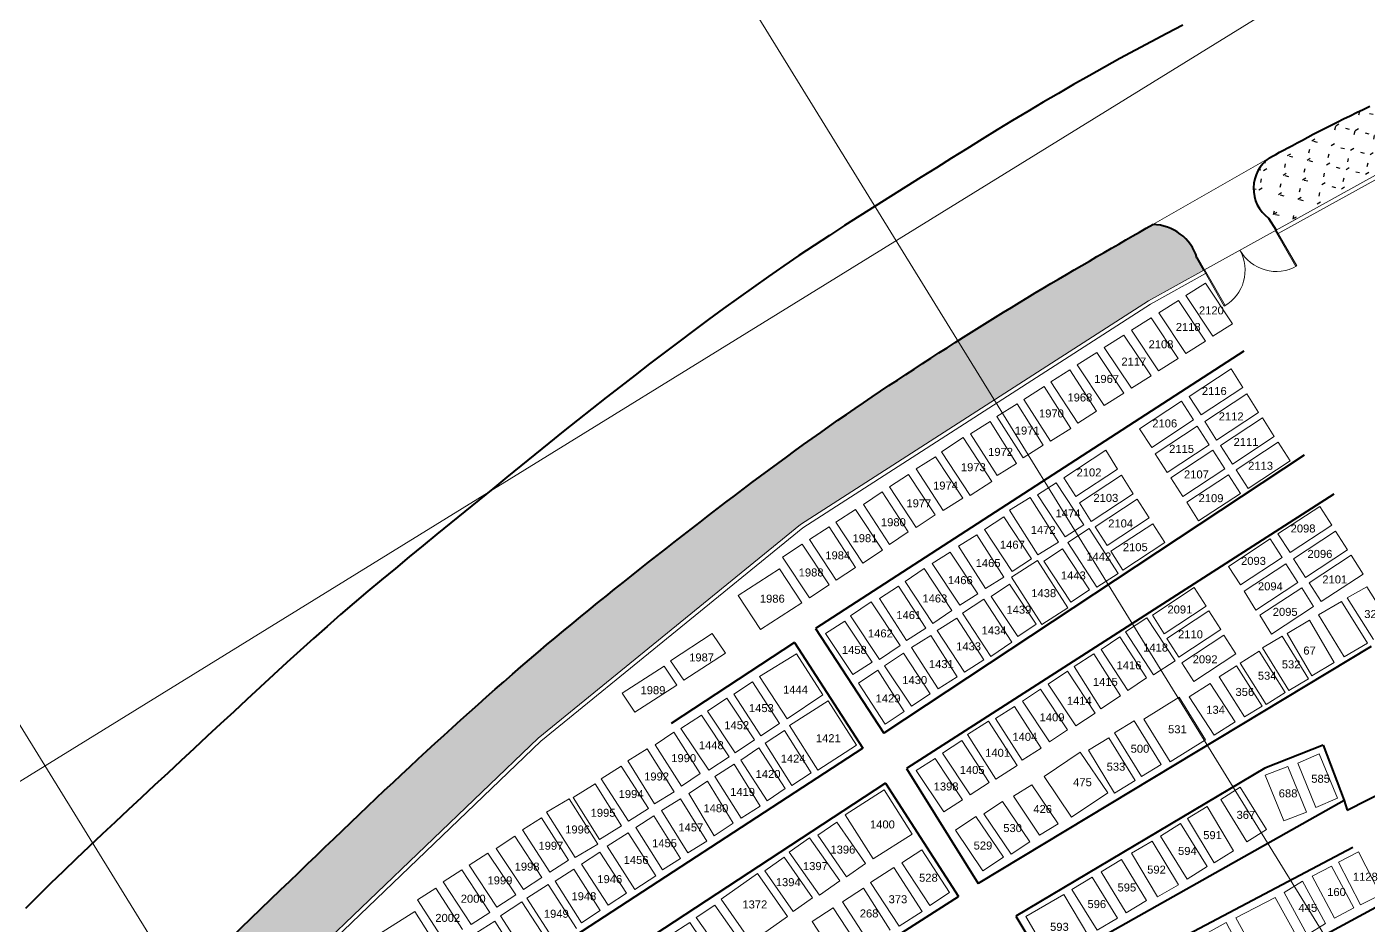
# Model space of a CAD drawing. Header units: inches. Extents: x 0 to 420, y 0 to 297.
# Drawn here: x 100.9 to 168, y 153.1 to 198 of the extents above; entities that cross this region are included whole.
import ezdxf

# ---------------------------------------------------------------- set-up
doc = ezdxf.new("R2010")
doc.units = ezdxf.units.IN
doc.header["$LTSCALE"] = 2.5
doc.header["$MEASUREMENT"] = 0
doc.linetypes.add('DASHED2', pattern=[0.375, 0.25, -0.125])
doc.layers.get('0').update_dxf_attribs({"lineweight": 0})
for name, color, linetype, lineweight in [('MALHA_COORDENADA4', 10, 'Continuous', 0), ('PEN 01', 1, 'Continuous', 9), ('PEN 02', 2, 'Continuous', 20), ('PEN 03', 3, 'Continuous', 30), ('PEN 04', 4, 'Continuous', 40)]:
    doc.layers.add(name, color=color, linetype=linetype, lineweight=lineweight)
doc.styles.get("Standard").update_dxf_attribs({"font": 'arial.ttf'})
pattern_1 = [(31.6693, (239.42994, 128.5002), (0.230571, 0.9730555), [0.1875, -1.2267136]), (346.6693, (239.4299, 128.5002), (0.230571, 0.9730555), [0.1875, -1.2267136, 0.1875, -0.8125]), (76.6693, (239.4299, 128.5002), (-0.9730555, 0.230571), [0.1875, -1.2267136, 0.1875, -0.8125, 0.1875, -0.8125])]

msp = doc.modelspace()

# ---------------------------------------------------------------- hatches: boundary and pattern name
at = {"layer": 'PEN 03'}
h = msp.add_hatch(dxfattribs=at)
h.set_pattern_fill('GRASS', color=256, angle=-58.33068, style=0, pattern_type=2)
h.set_pattern_definition(pattern_1)
h.paths.add_polyline_path([(214.625, 206.037), (170.755, 191.969), (163.376, 187.888), (162.986, 188.481), (162.942, 188.515), (162.9, 188.55), (162.859, 188.586), (162.818, 188.623), (162.779, 188.662), (162.741, 188.702), (162.705, 188.742), (162.669, 188.784), (162.635, 188.827), (162.602, 188.871), (162.57, 188.916), (162.54, 188.961), (162.511, 189.008), (162.483, 189.055), (162.457, 189.104), (162.432, 189.153), (162.409, 189.202), (162.387, 189.253), (162.366, 189.304), (162.347, 189.355), (162.33, 189.407), (162.314, 189.46), (162.3, 189.513), (162.287, 189.566), (162.276, 189.62), (162.267, 189.674), (162.259, 189.729), (162.252, 189.783), (162.248, 189.838), (162.245, 189.893), (162.243, 189.947), (162.243, 190.002), (162.245, 190.057), (162.248, 190.112), (162.253, 190.167), (162.26, 190.221), (162.268, 190.276), (162.278, 190.33), (162.289, 190.383), (162.302, 190.437), (162.317, 190.49), (162.333, 190.542), (162.35, 190.594), (162.37, 190.646), (162.39, 190.696), (162.412, 190.747), (162.436, 190.796), (162.461, 190.845), (162.487, 190.893), (162.515, 190.941), (162.545, 190.987), (162.575, 191.033), (162.607, 191.077), (162.64, 191.121), (162.675, 191.164), (162.711, 191.205), (162.748, 191.246), (162.786, 191.285), (162.825, 191.324), (162.865, 191.361), (162.907, 191.397), (162.949, 191.432), (162.993, 191.465), (163.037, 191.497), (165.12, 192.619), (168.436, 194.251), (171.809, 195.772), (175.279, 197.248), (178.782, 198.638), (182.372, 199.947), (185.983, 201.2), (212.588, 209.436), (213.762, 205.761)])
h = msp.add_hatch(dxfattribs=at)
h.set_pattern_fill('GRASS', color=256, angle=-58.33068, style=0, pattern_type=2)
h.set_pattern_definition(pattern_1)
h.paths.add_polyline_path([(64.542, 107.654), (113.604, 154.908), (117.049, 158.217), (120.525, 161.493), (123.33, 164.048), (126.187, 166.543), (129.668, 169.421), (133.209, 172.227), (136.227, 174.559), (139.288, 176.833), (142.548, 179.119), (145.865, 181.322), (149.104, 183.38), (152.383, 185.371), (157.209, 188.167), (157.255, 188.166), (157.3, 188.163), (157.345, 188.16), (157.391, 188.156), (157.436, 188.151), (157.481, 188.145), (157.526, 188.139), (157.571, 188.131), (157.615, 188.123), (157.66, 188.113), (157.704, 188.103), (157.748, 188.092), (157.792, 188.08), (157.836, 188.068), (157.879, 188.054), (157.922, 188.04), (157.965, 188.025), (158.008, 188.009), (158.05, 187.992), (158.092, 187.975), (158.133, 187.956), (158.174, 187.937), (158.215, 187.917), (158.256, 187.896), (158.296, 187.875), (158.335, 187.852), (158.374, 187.829), (158.413, 187.805), (158.451, 187.781), (158.489, 187.756), (158.526, 187.73), (158.563, 187.703), (158.599, 187.675), (158.635, 187.647), (158.67, 187.618), (158.705, 187.589), (158.739, 187.559), (158.772, 187.528), (158.805, 187.497), (158.837, 187.465), (158.869, 187.432), (158.9, 187.399), (158.93, 187.365), (158.96, 187.33), (158.989, 187.295), (159.017, 187.26), (159.045, 187.224), (159.071, 187.187), (159.098, 187.15), (159.123, 187.112), (159.148, 187.074), (159.172, 187.036), (159.195, 186.997), (159.218, 186.957), (159.239, 186.917), (159.26, 186.877), (159.281, 186.836), (159.3, 186.795), (159.319, 186.754), (159.336, 186.712), (159.353, 186.67), (159.37, 186.627), (159.385, 186.585), (159.4, 186.542), (159.413, 186.498), (159.75, 185.883), (156.987, 184.356), (139.597, 173.167), (126.471, 162.497), (65.741, 104.247), (65.447, 108.526)])

# ---------------------------------------------------------------- linework, layer by layer
for p, q in [((159.845, 185.233, 4.179), (158.86, 184.617, 4.169)), ((161.199, 183.196, 3.936), (159.845, 185.233, 4.179)), ((160.214, 182.58, 3.926), (158.86, 184.617, 4.169)), ((158.485, 184.368, 4.169), (157.5, 183.752, 4.159)), ((158.854, 181.715, 3.916), (157.5, 183.752, 4.159)), ((159.839, 182.331, 3.926), (158.485, 184.368, 4.169)), ((157.125, 183.503, 4.159), (156.14, 182.887, 4.149)), ((158.479, 181.466, 3.916), (157.125, 183.503, 4.159)), ((161.199, 183.196, 3.936), (160.214, 182.58, 3.926)), ((155.765, 182.638, 4.149), (154.78, 182.022, 4.139)), ((157.119, 180.601, 3.906), (155.765, 182.638, 4.149)), ((157.494, 180.85, 3.906), (156.14, 182.887, 4.149)), ((154.405, 181.773, 4.139), (153.42, 181.157, 4.129)), ((155.759, 179.736, 3.896), (154.405, 181.773, 4.139)), ((156.134, 179.985, 3.896), (154.78, 182.022, 4.139)), ((159.839, 182.331, 3.926), (158.854, 181.715, 3.916)), ((154.774, 179.119, 3.886), (153.42, 181.157, 4.129)), ((158.479, 181.466, 3.916), (157.494, 180.85, 3.906)), ((152.113, 180.302, 4.126), (153.051, 180.901, 4.119)), ((153.051, 180.901, 4.119), (154.397, 178.835, 3.963)), ((157.119, 180.601, 3.906), (156.134, 179.985, 3.896)), ((161.12, 180.946, 4.11), (159.023, 179.567, 4.089)), ((161.713, 180.012, 4.121), (161.12, 180.946, 4.11)), ((151.768, 180.063, 4.13), (150.762, 179.424, 4.135)), ((151.768, 180.063, 4.13), (153.102, 177.964, 3.979)), ((152.113, 180.302, 4.126), (153.459, 178.236, 3.97)), ((155.759, 179.736, 3.896), (154.774, 179.119, 3.886)), ((161.713, 180.012, 4.121), (159.63, 178.643, 4.1)), ((150.419, 179.199, 4.013), (149.413, 178.561, 4.018)), ((150.418, 179.199, 4.065), (151.726, 177.137, 3.837)), ((150.762, 179.424, 4.135), (152.097, 177.326, 3.984)), ((158.642, 179.326, 4.089), (156.545, 177.947, 4.068)), ((159.235, 178.392, 4.1), (158.642, 179.326, 4.089)), ((159.63, 178.643, 4.1), (159.023, 179.567, 4.089)), ((161.903, 179.7, 4.123), (159.805, 178.321, 4.102)), ((162.496, 178.766, 4.134), (161.903, 179.7, 4.123)), ((149.413, 178.561, 4.018), (150.721, 176.499, 3.79)), ((153.459, 178.236, 3.97), (154.397, 178.835, 3.963)), ((159.235, 178.392, 4.1), (157.153, 177.022, 4.079)), ((162.496, 178.766, 4.134), (160.398, 177.386, 4.113)), ((162.69, 178.499, 4.111), (160.592, 177.12, 4.09)), ((163.282, 177.565, 4.122), (162.69, 178.499, 4.111)), ((149.068, 178.31, 4.043), (148.097, 177.701, 4.033)), ((149.068, 178.31, 4.043), (150.39, 176.226, 3.813)), ((153.102, 177.964, 3.979), (152.097, 177.326, 3.984)), ((157.153, 177.022, 4.079), (156.545, 177.947, 4.068)), ((159.425, 178.08, 4.102), (157.328, 176.701, 4.081)), ((160.018, 177.145, 4.113), (159.425, 178.08, 4.102)), ((160.398, 177.386, 4.113), (159.805, 178.321, 4.102)), ((146.642, 176.807, 4.008), (147.722, 177.517, 4.032)), ((147.722, 177.517, 4.032), (149.155, 175.324, 3.814)), ((148.097, 177.701, 4.033), (149.419, 175.616, 3.803)), ((151.726, 177.137, 3.837), (150.721, 176.498, 3.842)), ((160.018, 177.145, 4.113), (157.92, 175.766, 4.092)), ((161.184, 176.185, 4.101), (160.592, 177.12, 4.09)), ((163.282, 177.565, 4.122), (161.184, 176.185, 4.101)), ((163.475, 177.279, 4.122), (161.378, 175.899, 4.101)), ((164.068, 176.344, 4.133), (163.475, 177.279, 4.122)), ((146.349, 176.549, 3.957), (145.37, 175.943, 3.956)), ((146.349, 176.549, 3.957), (147.709, 174.478, 3.876)), ((146.642, 176.807, 4.008), (148.075, 174.614, 3.79)), ((154.856, 176.876, 4.068), (152.758, 175.497, 4.047)), ((155.448, 175.941, 4.079), (154.856, 176.876, 4.068)), ((157.92, 175.766, 4.092), (157.328, 176.701, 4.081)), ((160.212, 176.879, 4.09), (158.114, 175.499, 4.069)), ((160.804, 175.944, 4.101), (160.212, 176.879, 4.09)), ((145.37, 175.943, 3.956), (146.73, 173.872, 3.875)), ((150.39, 176.226, 3.813), (149.419, 175.616, 3.803)), ((155.448, 175.941, 4.079), (153.366, 174.572, 4.058)), ((160.804, 175.944, 4.101), (158.707, 174.565, 4.08)), ((161.97, 174.965, 4.112), (161.378, 175.899, 4.101)), ((164.068, 176.344, 4.133), (161.97, 174.965, 4.112)), ((144.043, 175.045, 3.886), (144.987, 175.676, 3.824)), ((144.043, 175.045, 3.886), (145.382, 173.021, 3.813)), ((144.987, 175.676, 3.824), (146.326, 173.652, 3.751)), ((148.075, 174.614, 3.79), (149.155, 175.324, 3.814)), ((151.447, 174.657, 4.058), (152.382, 175.249, 4.047)), ((153.761, 173.152, 4.068), (152.382, 175.249, 4.047)), ((153.366, 174.572, 4.058), (152.758, 175.497, 4.047)), ((155.638, 175.63, 4.081), (153.541, 174.25, 4.06)), ((156.231, 174.695, 4.092), (155.638, 175.63, 4.081)), ((158.707, 174.565, 4.08), (158.114, 175.499, 4.069)), ((160.998, 175.658, 4.101), (158.9, 174.279, 4.08)), ((161.59, 174.724, 4.112), (160.998, 175.658, 4.101)), ((143.677, 174.798, 3.901), (142.746, 174.167, 3.854)), ((143.677, 174.798, 3.901), (144.982, 172.799, 3.795)), ((147.709, 174.478, 3.876), (146.73, 173.872, 3.875)), ((150.05, 173.89, 4.115), (151.072, 174.519, 4.113)), ((151.072, 174.519, 4.113), (152.489, 172.28, 4.031)), ((152.827, 172.559, 4.079), (151.447, 174.657, 4.058)), ((156.231, 174.695, 4.092), (154.133, 173.316, 4.071)), ((156.425, 174.429, 4.069), (154.327, 173.049, 4.048)), ((157.017, 173.494, 4.08), (156.425, 174.429, 4.069)), ((161.59, 174.724, 4.112), (159.492, 173.344, 4.091)), ((142.34, 173.926, 3.988), (141.354, 173.277, 3.954)), ((142.34, 173.926, 3.988), (143.698, 171.884, 3.749)), ((142.746, 174.167, 3.854), (144.051, 172.167, 3.748)), ((150.05, 173.89, 4.115), (151.466, 171.651, 4.033)), ((154.133, 173.316, 4.071), (153.541, 174.25, 4.06)), ((159.492, 173.344, 4.091), (158.9, 174.279, 4.08)), ((165.558, 174.076, 4.069), (163.461, 172.696, 4.048)), ((166.151, 173.141, 4.08), (165.558, 174.076, 4.069)), ((140.049, 172.422, 3.922), (141.019, 173.046, 3.875)), ((141.019, 173.046, 3.875), (142.34, 171.012, 3.81)), ((141.354, 173.277, 3.954), (142.711, 171.235, 3.715)), ((145.382, 173.021, 3.813), (146.326, 173.652, 3.751)), ((149.754, 173.545, 4.065), (148.793, 172.916, 4.028)), ((151.135, 171.445, 3.824), (149.754, 173.545, 4.065)), ((152.827, 172.559, 4.079), (153.761, 173.152, 4.068)), ((154.92, 172.115, 4.059), (154.327, 173.049, 4.048)), ((157.017, 173.494, 4.08), (154.92, 172.115, 4.059)), ((157.211, 173.208, 4.08), (155.113, 171.829, 4.059)), ((157.803, 172.274, 4.091), (157.211, 173.208, 4.08)), ((166.151, 173.141, 4.08), (164.069, 171.772, 4.059)), ((140.049, 172.422, 3.922), (141.369, 170.389, 3.857)), ((144.982, 172.799, 3.795), (144.051, 172.167, 3.748)), ((147.494, 172.087, 3.965), (148.415, 172.651, 3.996)), ((149.758, 170.538, 4.025), (148.415, 172.651, 3.996)), ((150.173, 170.816, 3.787), (148.793, 172.916, 4.028)), ((152.957, 172.275, 4.071), (154.031, 172.964, 4.07)), ((154.031, 172.964, 4.07), (155.477, 170.72, 3.932)), ((163.081, 172.456, 4.048), (160.983, 171.076, 4.027)), ((163.673, 171.521, 4.059), (163.081, 172.456, 4.048)), ((164.069, 171.772, 4.059), (163.461, 172.696, 4.048)), ((166.341, 172.83, 4.082), (164.244, 171.45, 4.061)), ((166.934, 171.895, 4.093), (166.341, 172.83, 4.082)), ((139.675, 172.193, 3.882), (138.686, 171.54, 3.845)), ((139.675, 172.193, 3.882), (141.026, 170.158, 3.719)), ((143.698, 171.884, 3.749), (142.711, 171.235, 3.715)), ((147.071, 171.784, 3.95), (146.171, 171.211, 3.955)), ((148.459, 169.703, 3.987), (147.071, 171.784, 3.95)), ((148.837, 169.974, 3.994), (147.494, 172.087, 3.965)), ((151.466, 171.651, 4.033), (152.489, 172.28, 4.031)), ((151.757, 171.343, 3.815), (152.685, 171.957, 4.027)), ((152.685, 171.957, 4.027), (154.044, 169.909, 3.938)), ((152.957, 172.275, 4.071), (154.403, 170.032, 3.933)), ((155.705, 170.894, 4.07), (155.113, 171.829, 4.059)), ((157.803, 172.274, 4.091), (155.705, 170.894, 4.07)), ((166.934, 171.895, 4.093), (164.836, 170.516, 4.072)), ((138.686, 171.54, 3.845), (140.037, 169.505, 3.682)), ((141.369, 170.389, 3.857), (142.34, 171.012, 3.81)), ((147.559, 169.13, 3.992), (146.171, 171.211, 3.955)), ((151.442, 171.372, 3.818), (150.141, 170.542, 3.816)), ((151.135, 171.445, 3.824), (150.173, 170.816, 3.787)), ((151.442, 171.372, 3.818), (152.958, 169.004, 3.72)), ((151.757, 171.343, 3.815), (153.116, 169.294, 3.726)), ((161.591, 170.152, 4.038), (160.983, 171.076, 4.027)), ((163.673, 171.521, 4.059), (161.591, 170.152, 4.038)), ((163.864, 171.209, 4.061), (161.766, 169.83, 4.04)), ((164.456, 170.275, 4.072), (163.864, 171.209, 4.061)), ((164.836, 170.516, 4.072), (164.244, 171.45, 4.061)), ((167.128, 171.629, 4.07), (165.03, 170.249, 4.049)), ((167.72, 170.694, 4.081), (167.128, 171.629, 4.07)), ((136.478, 169.619, 3.64), (138.543, 170.945, 3.852)), ((138.543, 170.945, 3.852), (139.662, 169.25, 3.773)), ((144.819, 170.315, 3.933), (145.776, 170.962, 3.951)), ((147.164, 168.869, 3.921), (145.776, 170.962, 3.951)), ((148.837, 169.974, 3.994), (149.758, 170.538, 4.025)), ((150.141, 170.542, 3.816), (151.657, 168.173, 3.718)), ((154.403, 170.032, 3.933), (155.477, 170.72, 3.932)), ((167.72, 170.694, 4.081), (165.623, 169.314, 4.06)), ((141.026, 170.158, 3.719), (140.037, 169.505, 3.682)), ((144.498, 170.087, 3.935), (143.535, 169.469, 3.919)), ((145.851, 167.994, 3.923), (144.498, 170.087, 3.935)), ((146.207, 168.222, 3.903), (144.819, 170.315, 3.933)), ((148.459, 169.703, 3.987), (147.559, 169.13, 3.992)), ((149.128, 169.578, 3.972), (150.043, 170.187, 3.891)), ((150.043, 170.187, 3.891), (151.376, 168.181, 3.737)), ((153.116, 169.294, 3.726), (154.044, 169.909, 3.938)), ((159.282, 170.024, 3.998), (157.185, 168.644, 3.977)), ((159.875, 169.089, 4.009), (159.282, 170.024, 3.998)), ((162.358, 168.895, 4.051), (161.766, 169.83, 4.04)), ((164.456, 170.275, 4.072), (162.358, 168.895, 4.051)), ((164.65, 170.008, 4.049), (162.553, 168.629, 4.028)), ((165.243, 169.074, 4.06), (164.65, 170.008, 4.049)), ((165.623, 169.314, 4.06), (165.03, 170.249, 4.049)), ((166.919, 169.506, 4.064), (167.907, 170.056, 4.081)), ((167.907, 170.056, 4.081), (169.231, 167.969, 3.965)), ((136.478, 169.619, 3.64), (137.597, 167.924, 3.561)), ((137.597, 167.924, 3.561), (139.662, 169.25, 3.773)), ((142.095, 168.605, 3.872), (143.125, 169.305, 3.94)), ((144.575, 167.127, 3.982), (143.125, 169.305, 3.94)), ((144.888, 167.376, 3.907), (143.535, 169.469, 3.919)), ((148.751, 169.435, 3.975), (147.685, 168.735, 3.966)), ((148.751, 169.435, 3.975), (150.166, 167.279, 3.819)), ((149.128, 169.578, 3.972), (150.461, 167.572, 3.818)), ((152.958, 169.004, 3.72), (151.657, 168.173, 3.718)), ((159.875, 169.089, 4.009), (157.777, 167.71, 3.988)), ((165.243, 169.074, 4.06), (163.145, 167.694, 4.039)), ((166.645, 169.328, 4.065), (165.491, 168.655, 4.031)), ((166.645, 169.328, 4.065), (167.933, 167.234, 3.917)), ((166.919, 169.506, 4.064), (168.243, 167.419, 3.948)), ((141.811, 168.335, 3.813), (140.847, 167.72, 3.805)), ((143.176, 166.284, 3.828), (141.811, 168.335, 3.813)), ((143.544, 166.426, 3.914), (142.095, 168.605, 3.872)), ((146.207, 168.222, 3.903), (147.164, 168.869, 3.921)), ((146.434, 167.871, 3.91), (147.403, 168.493, 3.927)), ((147.403, 168.493, 3.927), (148.766, 166.411, 3.809)), ((147.685, 168.735, 3.966), (149.101, 166.579, 3.81)), ((156.915, 168.504, 3.994), (155.836, 167.796, 3.92)), ((156.915, 168.504, 3.994), (158.32, 166.358, 3.987)), ((157.777, 167.71, 3.988), (157.185, 168.644, 3.977)), ((160.013, 168.857, 3.943), (157.915, 167.477, 3.922)), ((160.605, 167.922, 3.954), (160.013, 168.857, 3.943)), ((163.145, 167.694, 4.039), (162.553, 168.629, 4.028)), ((163.926, 167.717, 3.966), (165.046, 168.384, 4.002)), ((165.046, 168.384, 4.002), (166.275, 166.275, 3.85)), ((165.491, 168.655, 4.031), (166.78, 166.562, 3.883)), ((135.177, 167.715, 3.629), (133.101, 166.36, 3.716)), ((135.177, 167.715, 3.629), (135.842, 166.743, 3.564)), ((142.213, 165.668, 3.82), (140.847, 167.72, 3.805)), ((145.851, 167.994, 3.923), (144.888, 167.376, 3.907)), ((146.434, 167.871, 3.91), (147.797, 165.789, 3.792)), ((150.461, 167.572, 3.818), (151.376, 168.181, 3.737)), ((155.836, 167.796, 3.92), (157.241, 165.651, 3.913)), ((160.605, 167.922, 3.954), (158.508, 166.543, 3.933)), ((163.926, 167.717, 3.966), (165.155, 165.608, 3.814)), ((143.544, 166.426, 3.914), (144.575, 167.127, 3.982)), ((146.103, 167.624, 3.863), (145.148, 167.024, 3.869)), ((145.148, 167.024, 3.869), (146.473, 164.954, 3.788)), ((146.103, 167.624, 3.863), (147.429, 165.554, 3.782)), ((150.166, 167.279, 3.819), (149.101, 166.579, 3.81)), ((155.561, 167.553, 3.898), (154.631, 166.92, 3.878)), ((155.561, 167.553, 3.898), (156.891, 165.497, 3.909)), ((158.508, 166.543, 3.933), (157.915, 167.477, 3.922)), ((160.759, 167.641, 4.08), (158.662, 166.261, 4.059)), ((161.352, 166.706, 4.091), (160.759, 167.641, 4.08)), ((163.672, 167.593, 3.952), (162.687, 167.007, 3.928)), ((162.687, 167.007, 3.928), (164.012, 164.873, 3.787)), ((163.672, 167.593, 3.952), (164.997, 165.458, 3.811)), ((167.933, 167.234, 3.917), (166.78, 166.562, 3.883)), ((133.101, 166.36, 3.716), (133.766, 165.388, 3.651)), ((135.842, 166.743, 3.564), (133.766, 165.388, 3.651)), ((137.545, 165.567, 3.762), (139.387, 166.709, 3.752)), ((139.387, 166.709, 3.752), (140.703, 164.652, 3.748)), ((143.792, 166.112, 3.855), (144.737, 166.736, 3.869)), ((144.737, 166.736, 3.869), (146.08, 164.709, 3.749)), ((147.797, 165.789, 3.792), (148.766, 166.411, 3.809)), ((153.283, 166.072, 3.872), (154.262, 166.709, 3.878)), ((154.262, 166.709, 3.878), (155.594, 164.598, 3.909)), ((154.631, 166.92, 3.878), (155.962, 164.864, 3.889)), ((158.32, 166.358, 3.987), (157.241, 165.651, 3.913)), ((161.352, 166.706, 4.091), (159.254, 165.327, 4.07)), ((161.57, 166.237, 3.92), (162.527, 166.835, 3.948)), ((162.527, 166.835, 3.948), (163.829, 164.771, 3.774)), ((130.684, 164.74, 3.628), (132.785, 166.088, 3.766)), ((132.785, 166.088, 3.766), (133.41, 165.142, 3.686)), ((143.176, 166.284, 3.828), (142.213, 165.668, 3.82)), ((143.455, 165.89, 3.871), (142.49, 165.245, 3.855)), ((143.455, 165.89, 3.871), (144.784, 163.83, 3.754)), ((143.792, 166.112, 3.855), (145.135, 164.085, 3.735)), ((152.936, 165.83, 3.862), (151.968, 165.19, 3.831)), ((152.936, 165.83, 3.862), (154.324, 163.746, 3.831)), ((153.283, 166.072, 3.872), (154.616, 163.961, 3.903)), ((159.254, 165.327, 4.07), (158.662, 166.261, 4.059)), ((161.393, 166.104, 3.915), (160.52, 165.556, 3.9)), ((161.393, 166.104, 3.915), (162.671, 164.096, 3.762)), ((161.57, 166.237, 3.92), (162.873, 164.173, 3.746)), ((165.155, 165.608, 3.814), (166.275, 166.275, 3.85)), ((131.309, 163.795, 3.548), (133.41, 165.142, 3.686)), ((137.201, 165.3, 3.724), (136.267, 164.683, 3.716)), ((138.545, 163.226, 3.748), (137.201, 165.3, 3.724)), ((138.925, 163.451, 3.755), (137.545, 165.567, 3.762)), ((142.49, 165.245, 3.855), (143.819, 163.185, 3.738)), ((147.429, 165.554, 3.782), (146.473, 164.954, 3.788)), ((151.968, 165.19, 3.831), (153.357, 163.106, 3.8)), ((156.891, 165.497, 3.909), (155.962, 164.864, 3.889)), ((159.031, 164.548, 3.83), (160.072, 165.217, 3.816)), ((160.072, 165.217, 3.816), (161.321, 163.301, 3.725)), ((160.52, 165.556, 3.9), (161.797, 163.548, 3.747)), ((164.997, 165.458, 3.811), (164.012, 164.873, 3.787)), ((130.684, 164.74, 3.628), (131.309, 163.795, 3.548)), ((134.941, 163.835, 3.692), (135.905, 164.482, 3.721)), ((137.294, 162.41, 3.716), (135.905, 164.482, 3.721)), ((137.611, 162.608, 3.74), (136.267, 164.683, 3.716)), ((140.703, 164.652, 3.748), (138.925, 163.451, 3.755)), ((139.038, 163.121, 3.727), (140.971, 164.362, 3.77)), ((140.971, 164.362, 3.77), (142.393, 162.135, 3.724)), ((145.135, 164.085, 3.735), (146.08, 164.709, 3.749)), ((151.598, 164.94, 3.82), (150.694, 164.336, 3.795)), ((152.043, 162.3, 3.751), (150.694, 164.336, 3.795)), ((152.947, 162.903, 3.776), (151.598, 164.94, 3.82)), ((154.616, 163.961, 3.903), (155.594, 164.598, 3.909)), ((158.528, 164.541, 3.867), (156.761, 163.445, 3.88)), ((158.528, 164.541, 3.867), (159.847, 162.403, 3.805)), ((159.031, 164.548, 3.83), (160.281, 162.632, 3.739)), ((162.873, 164.173, 3.746), (163.829, 164.771, 3.774)), ((134.639, 163.636, 3.669), (133.619, 162.974, 3.658)), ((136.025, 161.559, 3.673), (134.639, 163.636, 3.669)), ((136.329, 161.762, 3.687), (134.941, 163.835, 3.692)), ((144.784, 163.83, 3.754), (143.819, 163.185, 3.738)), ((145.135, 164.085, 3.735), (145.135, 164.085, 3.735)), ((150.298, 164.069, 3.793), (149.343, 163.469, 3.745)), ((150.298, 164.069, 3.793), (151.625, 161.994, 3.789)), ((154.324, 163.746, 3.831), (153.357, 163.106, 3.8)), ((162.671, 164.096, 3.762), (161.797, 163.548, 3.747)), ((135.005, 160.897, 3.662), (133.619, 162.974, 3.658)), ((138.545, 163.226, 3.748), (137.611, 162.608, 3.74)), ((139.038, 163.121, 3.727), (140.46, 160.894, 3.681)), ((147.942, 162.667, 3.746), (148.996, 163.343, 3.747)), ((148.996, 163.343, 3.747), (150.421, 161.117, 3.751)), ((149.343, 163.469, 3.745), (150.67, 161.394, 3.741)), ((155.297, 162.763, 3.827), (156.283, 163.36, 3.816)), ((156.283, 163.36, 3.816), (157.631, 161.175, 3.765)), ((156.761, 163.445, 3.88), (158.08, 161.306, 3.818)), ((160.281, 162.632, 3.739), (161.321, 163.301, 3.725)), ((132.329, 162.158, 3.479), (133.266, 162.789, 3.606)), ((134.583, 160.717, 3.746), (133.266, 162.789, 3.606)), ((136.329, 161.762, 3.687), (137.294, 162.41, 3.716)), ((138.8, 162.873, 3.724), (137.831, 162.24, 3.687)), ((138.8, 162.873, 3.724), (140.133, 160.756, 3.686)), ((147.651, 162.372, 3.746), (146.7, 161.747, 3.714)), ((147.651, 162.372, 3.746), (149.027, 160.277, 3.744)), ((147.942, 162.667, 3.746), (149.367, 160.441, 3.75)), ((152.947, 162.903, 3.776), (152.043, 162.3, 3.751)), ((155.013, 162.513, 3.812), (153.984, 161.893, 3.759)), ((155.013, 162.513, 3.812), (156.329, 160.365, 3.739)), ((155.297, 162.763, 3.827), (156.645, 160.577, 3.776)), ((159.847, 162.403, 3.805), (158.08, 161.306, 3.818)), ((131.926, 161.957, 3.706), (130.953, 161.349, 3.638)), ((133.275, 159.814, 3.647), (131.926, 161.957, 3.706)), ((133.646, 160.086, 3.619), (132.329, 162.158, 3.479)), ((136.61, 161.387, 3.683), (137.502, 162, 3.706)), ((137.502, 162, 3.706), (138.827, 159.974, 3.63)), ((137.831, 162.24, 3.687), (139.163, 160.124, 3.649)), ((140.46, 160.894, 3.681), (142.393, 162.135, 3.724)), ((146.7, 161.747, 3.714), (148.076, 159.651, 3.712)), ((151.625, 161.994, 3.789), (150.67, 161.394, 3.741)), ((151.775, 160.572, 3.662), (153.583, 161.787, 3.717)), ((153.583, 161.787, 3.717), (154.953, 159.756, 3.657)), ((153.984, 161.893, 3.759), (155.299, 159.746, 3.686)), ((165.527, 161.71, 3.595), (164.454, 161.244, 3.521)), ((165.527, 161.71, 3.595), (166.437, 159.487, 3.49)), ((129.633, 160.464, 3.6), (130.622, 161.086, 3.625)), ((131.991, 158.968, 3.604), (130.622, 161.086, 3.625)), ((132.302, 159.206, 3.579), (130.953, 161.349, 3.638)), ((136.025, 161.559, 3.673), (135.005, 160.897, 3.662)), ((136.276, 161.183, 3.687), (135.314, 160.577, 3.675)), ((136.276, 161.183, 3.687), (137.584, 159.095, 3.612)), ((136.61, 161.387, 3.683), (137.935, 159.361, 3.607)), ((146.324, 161.475, 3.659), (145.38, 160.871, 3.619)), ((147.695, 159.412, 3.678), (146.324, 161.475, 3.659)), ((149.367, 160.441, 3.75), (150.421, 161.117, 3.751)), ((156.645, 160.577, 3.776), (157.631, 161.175, 3.765)), ((162.827, 160.641, 3.585), (163.951, 161.071, 3.593)), ((163.951, 161.071, 3.593), (164.883, 158.782, 3.452)), ((164.454, 161.244, 3.521), (165.364, 159.02, 3.416)), ((131.001, 158.347, 3.579), (129.633, 160.464, 3.6)), ((133.646, 160.086, 3.619), (134.583, 160.717, 3.746)), ((134.006, 159.722, 3.609), (134.952, 160.345, 3.671)), ((134.952, 160.345, 3.671), (136.23, 158.234, 3.554)), ((135.314, 160.577, 3.675), (136.622, 158.489, 3.6)), ((140.133, 160.756, 3.686), (139.163, 160.124, 3.649)), ((146.752, 158.809, 3.638), (145.38, 160.871, 3.619)), ((149.027, 160.277, 3.744), (148.076, 159.651, 3.712)), ((151.775, 160.572, 3.662), (153.145, 158.54, 3.602)), ((156.329, 160.365, 3.739), (155.299, 159.746, 3.686)), ((162.827, 160.641, 3.585), (163.76, 158.352, 3.444)), ((129.332, 160.213, 3.365), (128.229, 159.525, 3.365)), ((130.643, 158.109, 3.597), (129.332, 160.213, 3.365)), ((133.275, 159.814, 3.647), (132.302, 159.206, 3.579)), ((134.006, 159.722, 3.609), (135.284, 157.611, 3.492)), ((137.935, 159.361, 3.607), (138.827, 159.974, 3.63)), ((143.775, 159.899, 3.683), (141.82, 158.661, 3.654)), ((145.173, 157.694, 3.676), (143.775, 159.899, 3.683)), ((151.161, 160.162, 3.67), (150.239, 159.584, 3.673)), ((151.161, 160.162, 3.67), (152.469, 158.215, 3.593)), ((153.145, 158.54, 3.602), (154.953, 159.756, 3.657)), ((161.579, 160.038, 3.514), (160.606, 159.425, 3.481)), ((161.579, 160.038, 3.514), (162.888, 157.918, 3.414)), ((126.903, 158.791, 3.44), (128.033, 159.46, 3.488)), ((129.466, 157.195, 3.509), (128.033, 159.46, 3.488)), ((129.54, 157.422, 3.597), (128.229, 159.525, 3.365)), ((131.001, 158.347, 3.579), (131.991, 158.968, 3.604)), ((133.597, 159.459, 3.607), (132.647, 158.873, 3.566)), ((133.597, 159.459, 3.607), (134.918, 157.347, 3.543)), ((137.584, 159.095, 3.612), (136.622, 158.489, 3.6)), ((147.695, 159.412, 3.678), (146.752, 158.809, 3.638)), ((148.756, 158.714, 3.655), (149.687, 159.327, 3.684)), ((149.687, 159.327, 3.684), (151.051, 157.307, 3.609)), ((150.239, 159.584, 3.673), (151.548, 157.637, 3.596)), ((158.942, 158.479, 3.572), (159.919, 159.08, 3.637)), ((159.919, 159.08, 3.637), (161.246, 156.851, 3.466)), ((160.606, 159.425, 3.481), (161.915, 157.305, 3.381)), ((166.437, 159.487, 3.49), (165.364, 159.02, 3.416)), ((125.703, 157.909, 3.396), (126.638, 158.503, 3.357)), ((126.638, 158.503, 3.357), (127.996, 156.384, 3.481)), ((128.335, 156.526, 3.461), (126.903, 158.791, 3.44)), ((131.361, 158.026, 3.517), (132.264, 158.606, 3.54)), ((132.264, 158.606, 3.54), (133.596, 156.48, 3.492)), ((132.647, 158.873, 3.566), (133.968, 156.761, 3.502)), ((141.408, 158.297, 3.647), (140.459, 157.633, 3.63)), ((141.408, 158.297, 3.647), (142.847, 156.221, 3.622)), ((143.218, 156.457, 3.647), (141.82, 158.661, 3.654)), ((148.362, 158.578, 3.634), (147.336, 157.893, 3.605)), ((148.362, 158.578, 3.634), (149.742, 156.542, 3.571)), ((148.756, 158.714, 3.655), (150.12, 156.693, 3.58)), ((158.942, 158.479, 3.572), (160.27, 156.25, 3.401)), ((163.76, 158.352, 3.444), (164.883, 158.782, 3.452)), ((125.703, 157.909, 3.396), (127.061, 155.79, 3.52)), ((130.643, 158.109, 3.597), (129.54, 157.422, 3.597)), ((130.978, 157.763, 3.475), (129.923, 157.083, 3.461)), ((130.978, 157.763, 3.475), (132.368, 155.614, 3.44)), ((131.361, 158.026, 3.517), (132.693, 155.901, 3.469)), ((135.284, 157.611, 3.492), (136.23, 158.234, 3.554)), ((140.459, 157.633, 3.63), (141.898, 155.557, 3.605)), ((145.173, 157.694, 3.676), (143.218, 156.457, 3.647)), ((147.336, 157.893, 3.605), (148.716, 155.857, 3.542)), ((152.469, 158.215, 3.593), (151.548, 157.637, 3.596)), ((158.593, 158.219, 3.507), (157.588, 157.594, 3.543)), ((157.588, 157.594, 3.543), (158.917, 155.449, 3.379)), ((158.593, 158.219, 3.507), (159.922, 156.074, 3.343)), ((162.888, 157.918, 3.414), (161.915, 157.305, 3.381)), ((125.306, 157.587, 3.421), (124.384, 156.977, 3.423)), ((124.384, 156.977, 3.423), (125.739, 154.919, 3.434)), ((125.306, 157.587, 3.421), (126.661, 155.528, 3.432)), ((128.335, 156.526, 3.461), (129.466, 157.195, 3.509)), ((129.923, 157.083, 3.461), (131.313, 154.933, 3.426)), ((134.918, 157.347, 3.543), (133.968, 156.761, 3.502)), ((140.047, 157.512, 3.591), (139.026, 156.795, 3.572)), ((141.56, 155.355, 3.587), (140.047, 157.512, 3.591)), ((150.12, 156.693, 3.58), (151.051, 157.307, 3.609)), ((156.136, 156.738, 3.474), (157.173, 157.343, 3.49)), ((157.173, 157.343, 3.49), (158.483, 155.164, 3.385)), ((123.969, 156.747, 3.403), (123.03, 156.142, 3.397)), ((125.358, 154.652, 3.466), (123.969, 156.747, 3.403)), ((127.061, 155.79, 3.52), (127.996, 156.384, 3.481)), ((128.652, 156.187, 3.427), (129.558, 156.787, 3.443)), ((129.558, 156.787, 3.443), (130.888, 154.743, 3.414)), ((132.693, 155.901, 3.469), (133.596, 156.48, 3.492)), ((138.775, 156.543, 3.575), (137.803, 155.86, 3.557)), ((138.775, 156.543, 3.575), (140.199, 154.507, 3.555)), ((140.538, 154.638, 3.568), (139.026, 156.795, 3.572)), ((145.653, 156.908, 3.634), (144.659, 156.258, 3.62)), ((144.659, 156.258, 3.62), (146.055, 154.12, 3.481)), ((145.653, 156.908, 3.634), (147.048, 154.771, 3.495)), ((149.742, 156.542, 3.571), (148.716, 155.857, 3.542)), ((155.645, 156.422, 3.47), (154.631, 155.804, 3.488)), ((155.645, 156.422, 3.47), (156.893, 154.374, 3.346)), ((156.136, 156.738, 3.474), (157.446, 154.558, 3.369)), ((160.27, 156.25, 3.401), (161.246, 156.851, 3.466)), ((167.486, 156.801, 3.277), (166.49, 156.287, 3.291)), ((166.49, 156.287, 3.291), (167.593, 154.152, 3.136)), ((167.486, 156.801, 3.277), (168.588, 154.665, 3.122)), ((122.67, 155.903, 3.415), (121.734, 155.307, 3.41)), ((122.67, 155.903, 3.415), (124.057, 153.771, 3.423)), ((124.419, 154.047, 3.46), (123.03, 156.142, 3.397)), ((128.265, 155.94, 3.398), (127.331, 155.333, 3.397)), ((128.265, 155.94, 3.398), (129.582, 153.873, 3.367)), ((128.652, 156.187, 3.427), (129.982, 154.143, 3.398)), ((132.368, 155.614, 3.44), (131.313, 154.933, 3.426)), ((135.619, 154.441, 3.476), (137.442, 155.723, 3.496)), ((137.442, 155.723, 3.496), (138.945, 153.575, 3.475)), ((137.803, 155.86, 3.528), (139.227, 153.824, 3.508)), ((142.847, 156.221, 3.622), (141.898, 155.557, 3.605)), ((143.097, 155.28, 3.578), (144.262, 156.017, 3.581)), ((144.262, 156.017, 3.581), (145.683, 153.828, 3.489)), ((154.631, 155.804, 3.488), (155.88, 153.756, 3.364)), ((159.922, 156.074, 3.343), (158.917, 155.449, 3.379)), ((165.176, 155.584, 3.23), (166.136, 156.097, 3.247)), ((165.176, 155.584, 3.23), (166.296, 153.493, 3.111)), ((166.136, 156.097, 3.247), (167.256, 154.005, 3.128)), ((121.367, 154.984, 3.231), (120.445, 154.402, 3.143)), ((122.703, 152.923, 3.298), (121.367, 154.984, 3.231)), ((121.734, 155.307, 3.41), (123.122, 153.175, 3.418)), ((126.661, 155.528, 3.432), (125.739, 154.919, 3.434)), ((125.911, 154.485, 3.466), (126.97, 155.169, 3.479)), ((126.97, 155.169, 3.479), (128.392, 152.98, 3.406)), ((127.331, 155.333, 3.397), (128.648, 153.266, 3.366)), ((141.56, 155.355, 3.587), (140.538, 154.638, 3.568)), ((142.74, 154.989, 3.58), (141.701, 154.313, 3.605)), ((142.74, 154.989, 3.58), (144.082, 152.899, 3.457)), ((143.097, 155.28, 3.578), (144.518, 153.091, 3.486)), ((153.166, 154.929, 3.467), (154.175, 155.542, 3.456)), ((153.166, 154.929, 3.467), (154.427, 152.885, 3.432)), ((154.175, 155.542, 3.456), (155.435, 153.497, 3.421)), ((157.446, 154.558, 3.369), (158.483, 155.164, 3.385)), ((164.69, 155.333, 3.2), (163.768, 154.775, 3.178)), ((164.69, 155.333, 3.2), (165.845, 153.222, 3.11)), ((121.781, 152.34, 3.21), (120.445, 154.402, 3.143)), ((125.358, 154.652, 3.466), (124.419, 154.047, 3.46)), ((125.665, 154.312, 3.467), (124.588, 153.608, 3.438)), ((125.665, 154.312, 3.467), (127.094, 152.114, 3.378)), ((125.911, 154.485, 3.466), (127.333, 152.295, 3.393)), ((129.982, 154.143, 3.398), (130.888, 154.743, 3.414)), ((135.619, 154.441, 3.476), (137.122, 152.292, 3.455)), ((140.199, 154.507, 3.555), (139.227, 153.824, 3.537)), ((141.701, 154.313, 3.605), (143.042, 152.223, 3.482)), ((147.048, 154.771, 3.495), (146.055, 154.12, 3.481)), ((152.761, 154.682, 3.426), (150.851, 153.567, 3.339)), ((152.761, 154.682, 3.426), (154.008, 152.583, 3.365)), ((156.893, 154.374, 3.346), (155.88, 153.756, 3.364)), ((161.364, 153.512, 3.099), (163.322, 154.525, 3.107)), ((163.322, 154.525, 3.107), (164.518, 152.358, 3.108)), ((163.768, 154.775, 3.178), (164.923, 152.664, 3.088)), ((168.588, 154.665, 3.122), (167.593, 154.152, 3.136)), ((120.307, 153.831, 3.298), (118.222, 152.511, 3.249)), ((120.307, 153.831, 3.298), (121.46, 152.012, 3.371)), ((124.057, 153.771, 3.423), (123.122, 153.175, 3.418)), ((124.588, 153.608, 3.438), (126.016, 151.411, 3.349)), ((129.582, 153.873, 3.367), (128.648, 153.266, 3.366)), ((134.379, 153.527, 3.399), (135.308, 154.134, 3.459)), ((136.701, 152.18, 3.341), (135.308, 154.134, 3.459)), ((137.122, 152.292, 3.455), (138.945, 153.575, 3.475)), ((140.172, 153.33, 3.384), (141.219, 154.011, 3.493)), ((141.219, 154.011, 3.493), (142.589, 151.921, 3.432)), ((144.518, 153.091, 3.486), (145.683, 153.828, 3.489)), ((150.851, 153.567, 3.339), (152.099, 151.469, 3.278)), ((166.296, 153.493, 3.111), (167.256, 154.005, 3.128)), ((123.368, 152.749, 3.382), (124.305, 153.34, 3.421)), ((124.305, 153.34, 3.421), (125.661, 151.247, 3.348)), ((134.053, 153.28, 3.391), (133.075, 152.637, 3.329)), ((135.386, 151.316, 3.294), (134.053, 153.28, 3.391)), ((135.773, 151.573, 3.281), (134.379, 153.527, 3.399)), ((140.172, 153.33, 3.384), (141.541, 151.24, 3.323)), ((154.427, 152.885, 3.432), (155.435, 153.497, 3.421)), ((160.868, 153.275, 3.097), (159.069, 152.271, 3.086)), ((160.868, 153.275, 3.097), (162.023, 151.116, 3.032)), ((161.364, 153.512, 3.099), (162.56, 151.345, 3.1)), ((165.845, 153.222, 3.11), (164.923, 152.664, 3.088))]:
    msp.add_line(p, q)
at = {"layer": 'MALHA_COORDENADA4'}
for p, q in [((12.44, 105.972), (314.527, 292.322)), ((20.877, 292.322), (197.919, 5.322)), ((79.625, 292.322), (256.668, 5.322))]:
    msp.add_line(p, q, dxfattribs=at)
at = {"layer": 'PEN 01'}
for p, q in [((163.376, 187.888, 4.52), (170.755, 191.969, 4.797)), ((163.473, 187.713, 4.52), (170.835, 191.784, 4.796)), ((159.75, 185.883, 4.616), (163.376, 187.888, 4.52)), ((156.987, 184.356, 4.57), (159.75, 185.883, 4.616)), ((157.09, 184.184, 4.57), (159.846, 185.708, 4.616)), ((139.597, 173.167, 4.251), (156.987, 184.356, 4.57)), ((139.714, 173.005, 4.251), (157.09, 184.184, 4.57)), ((126.471, 162.497, 3.873), (139.597, 173.167, 4.251)), ((126.604, 162.347, 3.873), (139.714, 173.005, 4.251)), ((65.741, 104.247, 1.105), (126.471, 162.497, 3.873)), ((65.992, 104.21, 1.11), (126.604, 162.347, 3.873))]:
    msp.add_line(p, q, dxfattribs=at)
for centre, start, end in [((159.75, 185.883, 4.616), 299.80389, 28.94202), ((163.376, 187.888, 4.52), 208.94202, 299.80389)]:
    msp.add_arc(centre, 2.072, start, end, dxfattribs=at)
at = {"layer": 'PEN 02'}
for p, q in [((157.209, 188.167, 4.395), (163.037, 191.497, 4.522)), ((164.362, 186.066, 2.36), (163.332, 187.864, 4.52)), ((164.406, 186.09, 2.36), (163.376, 187.888, 4.52)), ((160.78, 184.085, 2.455), (159.75, 185.883, 4.616)), ((160.823, 184.11, 2.456), (159.793, 185.908, 4.616))]:
    msp.add_line(p, q, dxfattribs=at)
at = {"layer": 'PEN 04'}
for p, q in [((162.986, 188.481, 4.522), (163.376, 187.888, 4.52)), ((159.413, 186.498, 4.395), (159.75, 185.883, 4.616)), ((161.757, 181.829, 4.052), (140.349, 167.978, 3.793)), ((164.777, 176.639, 3.912), (143.758, 162.739, 3.703)), ((166.264, 174.689, 3.985), (144.885, 160.973, 3.666)), ((140.349, 167.978, 3.793), (143.758, 162.739, 3.703)), ((139.298, 167.269, 3.721), (133.123, 163.228, 3.668)), ((139.298, 167.269, 3.721), (142.714, 161.995, 3.704)), ((168.122, 167.068, 3.981), (148.478, 155.23, 3.508)), ((142.714, 161.995, 3.704), (94.379, 130.489, 2.473)), ((165.72, 162.139, 3.655), (162.811, 160.996, 3.686)), ((165.72, 162.139, 3.655), (166.77, 159.366, 3.538)), ((144.885, 160.973, 3.666), (148.478, 155.23, 3.508)), ((162.811, 160.996, 3.686), (150.356, 153.596, 3.414)), ((143.845, 160.238, 3.663), (88.972, 124.288, 2.313)), ((143.845, 160.238, 3.663), (147.486, 154.571, 3.507)), ((166.928, 158.896, 3.455), (168.998, 159.937, 3.485)), ((166.77, 159.366, 3.538), (151.91, 151.014, 3.29)), ((166.77, 159.366, 3.538), (166.928, 158.896, 3.455)), ((152.829, 149.458, 3.127), (167.215, 157.034, 3.335)), ((64.542, 107.654, 1.323), (113.604, 154.908, 3.492)), ((92.389, 119.415, 1.981), (147.486, 154.571, 3.507)), ((168.754, 154.241, 3.137), (154.495, 146.559, 2.888)), ((150.356, 153.596, 3.414), (151.91, 151.014, 3.29))]:
    msp.add_line(p, q, dxfattribs=at)
at = {"layer": 'PEN 04', "linetype": 'DASHED2', "ltscale": 2.5}
msp.add_lwpolyline([(158.701, 198.121), (157.91, 197.709), (157.125, 197.294), (156.343, 196.875), (155.565, 196.453), (154.791, 196.027), (154.019, 195.596), (153.25, 195.16), (152.484, 194.719), (151.719, 194.271), (150.955, 193.818), (150.193, 193.359), (149.431, 192.894), (148.67, 192.426), (147.909, 191.954), (147.147, 191.48), (146.385, 191.004), (145.623, 190.526), (144.859, 190.048), (144.094, 189.568), (143.329, 189.087), (142.564, 188.601), (141.799, 188.112), (141.035, 187.617), (140.273, 187.115), (139.512, 186.607), (138.754, 186.09), (137.997, 185.566), (137.244, 185.036), (136.493, 184.499), (135.744, 183.957), (134.999, 183.41), (134.257, 182.86), (133.517, 182.307), (132.782, 181.751), (132.049, 181.193), (131.32, 180.634), (130.594, 180.072), (129.872, 179.509), (129.153, 178.944), (128.437, 178.377), (127.725, 177.81), (127.016, 177.24), (126.31, 176.67), (125.606, 176.1), (124.905, 175.529), (124.206, 174.958), (123.508, 174.388), (122.812, 173.818), (122.116, 173.249), (121.42, 172.681), (120.726, 172.114), (120.033, 171.546), (119.341, 170.977), (118.652, 170.404), (117.965, 169.829), (117.281, 169.248), (116.601, 168.662), (115.924, 168.07), (115.251, 167.473), (114.581, 166.87), (113.913, 166.263), (113.248, 165.653), (112.584, 165.041), (111.921, 164.427), (111.259, 163.813), (110.598, 163.199), (109.937, 162.585), (109.277, 161.971), (108.617, 161.358), (107.958, 160.745), (107.301, 160.132), (106.644, 159.52), (105.988, 158.908), (105.334, 158.297), (104.682, 157.685), (104.033, 157.073), (103.386, 156.459), (102.744, 155.843), (102.106, 155.224), (101.474, 154.602), (100.848, 153.976)], dxfattribs=at)
at = {"layer": 'PEN 04'}
for points in [[(163.037, 191.497), (163.185, 191.579), (163.351, 191.67), (163.535, 191.771), (163.736, 191.879), (163.952, 191.996), (164.183, 192.12), (164.428, 192.25), (164.685, 192.386), (164.953, 192.527), (165.232, 192.672), (165.52, 192.821), (165.817, 192.973), (166.121, 193.128), (166.431, 193.284), (166.747, 193.441), (167.067, 193.599), (167.392, 193.757), (167.721, 193.916), (168.055, 194.075)], [(113.604, 154.908), (114.059, 155.347), (114.509, 155.78), (114.954, 156.208), (115.393, 156.631), (115.829, 157.05), (116.261, 157.464), (116.689, 157.874), (117.115, 158.281), (117.539, 158.685), (117.961, 159.086), (118.382, 159.485), (118.802, 159.882), (119.223, 160.277), (119.643, 160.671), (120.065, 161.064), (120.487, 161.457), (120.911, 161.848), (121.337, 162.239), (121.763, 162.629), (122.19, 163.018), (122.617, 163.404), (123.046, 163.79), (123.474, 164.173), (123.903, 164.554), (124.332, 164.933), (124.761, 165.309), (125.19, 165.683), (125.618, 166.054), (126.046, 166.421), (126.474, 166.785), (126.9, 167.146), (127.327, 167.503), (127.752, 167.858), (128.177, 168.209), (128.602, 168.558), (129.027, 168.904), (129.451, 169.248), (129.875, 169.591), (130.3, 169.931), (130.725, 170.27), (131.15, 170.608), (131.575, 170.945), (132.001, 171.281), (132.428, 171.616), (132.855, 171.951), (133.283, 172.285), (133.712, 172.62), (134.141, 172.954), (134.571, 173.287), (135.002, 173.619), (135.433, 173.95), (135.864, 174.28), (136.296, 174.609), (136.728, 174.936), (137.16, 175.261), (137.592, 175.584), (138.024, 175.905), (138.456, 176.224), (138.887, 176.54), (139.318, 176.853), (139.749, 177.163), (140.18, 177.471), (140.61, 177.775), (141.039, 178.077), (141.467, 178.376), (141.895, 178.672), (142.322, 178.965), (142.747, 179.255), (143.171, 179.543), (143.595, 179.827), (144.016, 180.109), (144.437, 180.388), (144.855, 180.665), (145.272, 180.938), (145.687, 181.209), (146.101, 181.478), (146.512, 181.743), (146.922, 182.006), (147.33, 182.266), (147.737, 182.524), (148.141, 182.78), (148.545, 183.033), (148.946, 183.283), (149.346, 183.531), (149.745, 183.777), (150.143, 184.021), (150.539, 184.263), (150.933, 184.502), (151.327, 184.74), (151.719, 184.975), (152.111, 185.208), (152.5, 185.439), (152.888, 185.668), (153.273, 185.894), (153.655, 186.118), (154.034, 186.338), (154.408, 186.556), (154.779, 186.77), (155.144, 186.981), (155.504, 187.189), (155.859, 187.393), (156.207, 187.593), (156.548, 187.788), (156.883, 187.98), (157.209, 188.167)]]:
    msp.add_lwpolyline(points, dxfattribs=at)
for centre, radius, start, end in [((164.108, 189.97, 4.522), 1.865, 125.0249, 233.00615), ((157.157, 185.808, 4.395), 2.359, 17.0077, 88.73203)]:
    msp.add_arc(centre, radius, start, end, dxfattribs=at)

# ---------------------------------------------------------------- texts
for s, p in [('2120', (159.514, 183.671, 0.04)), ('2118', (158.356, 182.841, 0.03)), ('2108', (156.996, 181.976, 0.02)), ('2117', (155.636, 181.111, 0.01)), ('1967', (154.276, 180.245)), ('1968', (152.939, 179.318)), ('2116', (159.659, 179.641, 0.042)), ('1970', (151.518, 178.52)), ('2106', (157.181, 178.021, 0.021)), ('2112', (160.503, 178.37, 0.042)), ('1971', (150.305, 177.663)), ('2115', (158.025, 176.749, 0.021)), ('2111', (161.244, 177.093, 0.042)), ('1972', (148.973, 176.599)), ('1973', (147.612, 175.831)), ('2102', (153.394, 175.571)), ('2107', (158.766, 175.473, 0.021)), ('2113', (161.974, 175.905, 0.042)), ('1974', (146.221, 174.915)), ('1977', (144.889, 174.028)), ('2103', (154.238, 174.299)), ('2109', (159.496, 174.285, 0.021)), ('1474', (152.347, 173.526)), ('1980', (143.617, 173.083)), ('1472', (151.104, 172.698)), ('2104', (154.979, 173.022)), ('2098', (164.097, 172.77, 0.001)), ('1981', (142.196, 172.285)), ('1467', (149.565, 171.96)), ('1984', (140.835, 171.428)), ('1442', (153.886, 171.369)), ('2105', (155.709, 171.835)), ('2096', (164.941, 171.499, 0.001)), ('1465', (148.352, 171.044)), ('2093', (161.619, 171.15, -0.02)), ('1988', (139.503, 170.571)), ('1466', (146.961, 170.187)), ('1443', (152.613, 170.423)), ('2101', (165.682, 170.222, 0.001)), ('1986', (137.563, 169.261)), ('1463', (145.688, 169.271)), ('1438', (151.133, 169.537)), ('2094', (162.463, 169.879, -0.02)), ('1439', (149.891, 168.709)), ('2091', (157.939, 168.721)), ('2095', (163.204, 168.602, -0.02)), ('1461', (144.386, 168.443)), ('323', (167.778, 168.493)), ('1462', (142.966, 167.527)), ('1434', (148.648, 167.675)), ('2110', (158.47, 167.48)), ('1458', (141.664, 166.7)), ('1433', (147.375, 166.877)), ('1418', (156.726, 166.818)), ('67', (164.732, 166.668)), ('1987', (134.028, 166.324)), ('1431', (146.014, 165.991)), ('1416', (155.395, 165.932)), ('2092', (159.2, 166.23)), ('532', (163.656, 165.978)), ('534', (162.458, 165.411)), ('1989', (131.596, 164.686)), ('1444', (138.722, 164.715)), ('1430', (144.682, 165.193)), ('1415', (154.211, 165.104)), ('356', (161.341, 164.6)), ('1429', (143.35, 164.277)), ('1414', (152.909, 164.159)), ('1453', (137.017, 163.792)), ('1409', (151.548, 163.331)), ('134', (159.879, 163.707)), ('1452', (135.785, 162.938)), ('531', (157.97, 162.734)), ('1448', (134.511, 161.937)), ('1421', (140.362, 162.286)), ('1404', (150.186, 162.356)), ('1990', (133.133, 161.29)), ('1424', (138.604, 161.269)), ('1401', (148.825, 161.558)), ('500', (156.099, 161.761)), ('1405', (147.553, 160.701)), ('533', (154.899, 160.864)), ('1992', (131.776, 160.373)), ('1420', (137.351, 160.497)), ('1398', (146.251, 159.874)), ('475', (153.224, 160.088)), ('585', (165.129, 160.26)), ('1994', (130.502, 159.497)), ('1419', (136.077, 159.601)), ('688', (163.504, 159.53)), ('1995', (129.103, 158.559)), ('1480', (134.741, 158.787)), ('426', (151.234, 158.748)), ('1400', (143.068, 157.977)), ('367', (161.393, 158.456)), ('1996', (127.829, 157.725)), ('1457', (133.488, 157.828)), ('530', (149.731, 157.795)), ('591', (159.727, 157.442)), ('1997', (126.493, 156.912)), ('1455', (132.173, 157.036)), ('1396', (141.091, 156.72)), ('529', (148.249, 156.923)), ('594', (158.468, 156.651)), ('1998', (125.303, 155.869)), ('1456', (130.753, 156.202)), ('1397', (139.716, 155.894)), ('1999', (123.946, 155.181)), ('1946', (129.437, 155.243)), ('528', (145.522, 155.313)), ('592', (156.925, 155.718)), ('1128', (167.209, 155.363)), ('1394', (138.359, 155.092)), ('595', (155.443, 154.826)), ('160', (165.926, 154.6)), ('2000', (122.609, 154.264)), ('1948', (128.143, 154.388)), ('1372', (136.689, 153.978)), ('373', (143.999, 154.238)), ('596', (153.94, 153.995)), ('2002', (121.335, 153.305)), ('1949', (126.764, 153.512)), ('268', (142.557, 153.528)), ('445', (164.49, 153.807)), ('593', (152.072, 152.859))]:
    msp.add_text(s, height=0.4).set_placement(p)

doc.saveas('drawing.dxf')
